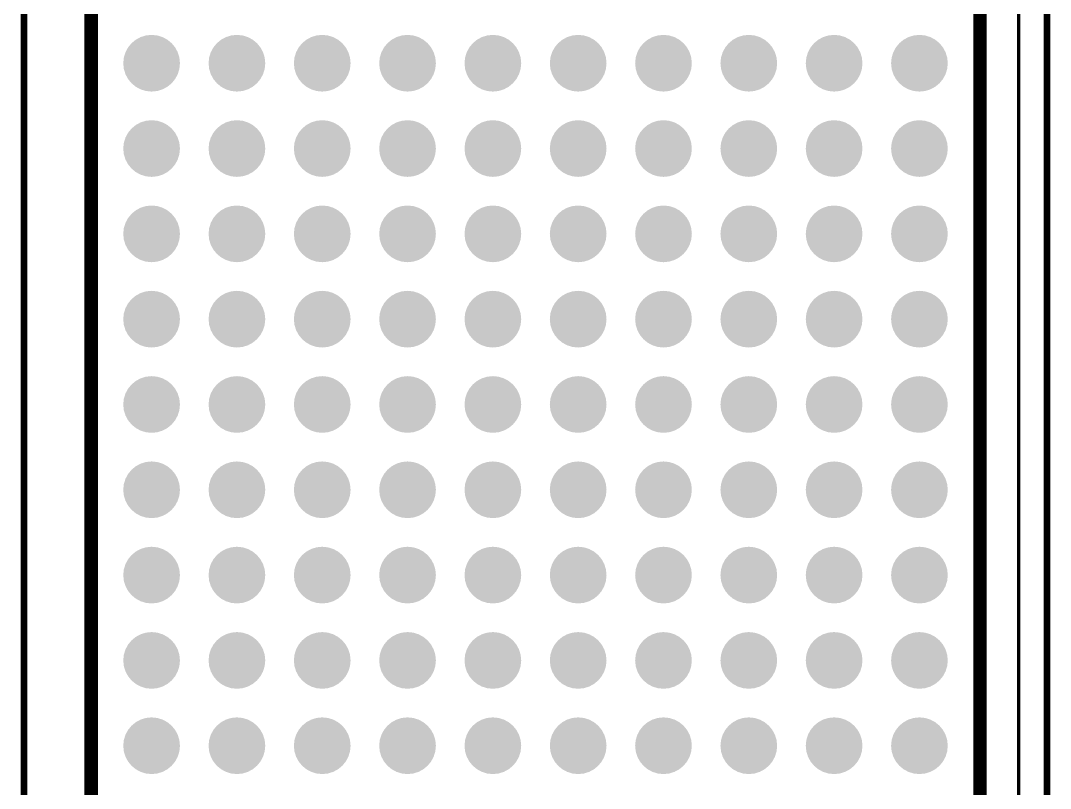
# Model space of a CAD drawing. Header units: inches. Extents: x -7 to 179, y 0 to 152.
# Drawn here: x 163.7 to 179.03, y 29.32 to 40.75 of the extents above; entities that cross this region are included whole.
import ezdxf

# ---------------------------------------------------------------- set-up
doc = ezdxf.new("R2010")
doc.units = ezdxf.units.IN
for name, color, linetype in [('Keep-Out Layer', 6, 'Continuous'), ('Mechanical 13', 56, 'Continuous'), ('Mechanical 15', 56, 'Continuous'), ('TOP', 1, 'Continuous'), ('Top Overlay', 2, 'Continuous'), ('Top Paste', 8, 'Continuous'), ('Top Solder', 216, 'Continuous')]:
    doc.layers.add(name, color=color, linetype=linetype)

msp = doc.modelspace()

# ---------------------------------------------------------------- hatches: boundary and pattern name
at = {"layer": 'TOP'}
h = msp.add_hatch(color=1, dxfattribs=at)
edge = h.paths.add_edge_path()
edge.add_arc((165.654, 40.112), 0.32, 0, 360)
h = msp.add_hatch(color=1, dxfattribs=at)
edge = h.paths.add_edge_path()
edge.add_arc((166.924, 40.112), 0.32, 0, 360)
h = msp.add_hatch(color=1, dxfattribs=at)
edge = h.paths.add_edge_path()
edge.add_arc((168.194, 40.112), 0.32, 0, 360)
h = msp.add_hatch(color=1, dxfattribs=at)
edge = h.paths.add_edge_path()
edge.add_arc((169.464, 40.112), 0.32, 0, 360)
h = msp.add_hatch(color=1, dxfattribs=at)
edge = h.paths.add_edge_path()
edge.add_arc((170.734, 40.112), 0.32, 0, 360)
h = msp.add_hatch(color=1, dxfattribs=at)
edge = h.paths.add_edge_path()
edge.add_arc((172.004, 40.112), 0.32, 0, 360)
h = msp.add_hatch(color=1, dxfattribs=at)
edge = h.paths.add_edge_path()
edge.add_arc((173.274, 40.112), 0.32, 0, 360)
h = msp.add_hatch(color=1, dxfattribs=at)
edge = h.paths.add_edge_path()
edge.add_arc((174.544, 40.112), 0.32, 0, 360)
h = msp.add_hatch(color=1, dxfattribs=at)
edge = h.paths.add_edge_path()
edge.add_arc((175.814, 40.112), 0.32, 0, 360)
h = msp.add_hatch(color=1, dxfattribs=at)
edge = h.paths.add_edge_path()
edge.add_arc((177.084, 40.112), 0.32, 0, 360)
h = msp.add_hatch(color=1, dxfattribs=at)
edge = h.paths.add_edge_path()
edge.add_arc((165.654, 38.842), 0.32, 0, 360)
h = msp.add_hatch(color=1, dxfattribs=at)
edge = h.paths.add_edge_path()
edge.add_arc((166.924, 38.842), 0.32, 0, 360)
h = msp.add_hatch(color=1, dxfattribs=at)
edge = h.paths.add_edge_path()
edge.add_arc((168.194, 38.842), 0.32, 0, 360)
h = msp.add_hatch(color=1, dxfattribs=at)
edge = h.paths.add_edge_path()
edge.add_arc((169.464, 38.842), 0.32, 0, 360)
h = msp.add_hatch(color=1, dxfattribs=at)
edge = h.paths.add_edge_path()
edge.add_arc((170.734, 38.842), 0.32, 0, 360)
h = msp.add_hatch(color=1, dxfattribs=at)
edge = h.paths.add_edge_path()
edge.add_arc((172.004, 38.842), 0.32, 0, 360)
h = msp.add_hatch(color=1, dxfattribs=at)
edge = h.paths.add_edge_path()
edge.add_arc((173.274, 38.842), 0.32, 0, 360)
h = msp.add_hatch(color=1, dxfattribs=at)
edge = h.paths.add_edge_path()
edge.add_arc((174.544, 38.842), 0.32, 0, 360)
h = msp.add_hatch(color=1, dxfattribs=at)
edge = h.paths.add_edge_path()
edge.add_arc((175.814, 38.842), 0.32, 0, 360)
h = msp.add_hatch(color=1, dxfattribs=at)
edge = h.paths.add_edge_path()
edge.add_arc((177.084, 38.842), 0.32, 0, 360)
h = msp.add_hatch(color=1, dxfattribs=at)
edge = h.paths.add_edge_path()
edge.add_arc((165.654, 37.572), 0.32, 0, 360)
h = msp.add_hatch(color=1, dxfattribs=at)
edge = h.paths.add_edge_path()
edge.add_arc((166.924, 37.572), 0.32, 0, 360)
h = msp.add_hatch(color=1, dxfattribs=at)
edge = h.paths.add_edge_path()
edge.add_arc((168.194, 37.572), 0.32, 0, 360)
h = msp.add_hatch(color=1, dxfattribs=at)
edge = h.paths.add_edge_path()
edge.add_arc((169.464, 37.572), 0.32, 0, 360)
h = msp.add_hatch(color=1, dxfattribs=at)
edge = h.paths.add_edge_path()
edge.add_arc((170.734, 37.572), 0.32, 0, 360)
h = msp.add_hatch(color=1, dxfattribs=at)
edge = h.paths.add_edge_path()
edge.add_arc((172.004, 37.572), 0.32, 0, 360)
h = msp.add_hatch(color=1, dxfattribs=at)
edge = h.paths.add_edge_path()
edge.add_arc((173.274, 37.572), 0.32, 0, 360)
h = msp.add_hatch(color=1, dxfattribs=at)
edge = h.paths.add_edge_path()
edge.add_arc((174.544, 37.572), 0.32, 0, 360)
h = msp.add_hatch(color=1, dxfattribs=at)
edge = h.paths.add_edge_path()
edge.add_arc((175.814, 37.572), 0.32, 0, 360)
h = msp.add_hatch(color=1, dxfattribs=at)
edge = h.paths.add_edge_path()
edge.add_arc((177.084, 37.572), 0.32, 0, 360)
h = msp.add_hatch(color=1, dxfattribs=at)
edge = h.paths.add_edge_path()
edge.add_arc((165.654, 36.302), 0.32, 0, 360)
h = msp.add_hatch(color=1, dxfattribs=at)
edge = h.paths.add_edge_path()
edge.add_arc((166.924, 36.302), 0.32, 0, 360)
h = msp.add_hatch(color=1, dxfattribs=at)
edge = h.paths.add_edge_path()
edge.add_arc((168.194, 36.302), 0.32, 0, 360)
h = msp.add_hatch(color=1, dxfattribs=at)
edge = h.paths.add_edge_path()
edge.add_arc((169.464, 36.302), 0.32, 0, 360)
h = msp.add_hatch(color=1, dxfattribs=at)
edge = h.paths.add_edge_path()
edge.add_arc((170.734, 36.302), 0.32, 0, 360)
h = msp.add_hatch(color=1, dxfattribs=at)
edge = h.paths.add_edge_path()
edge.add_arc((172.004, 36.302), 0.32, 0, 360)
h = msp.add_hatch(color=1, dxfattribs=at)
edge = h.paths.add_edge_path()
edge.add_arc((173.274, 36.302), 0.32, 0, 360)
h = msp.add_hatch(color=1, dxfattribs=at)
edge = h.paths.add_edge_path()
edge.add_arc((174.544, 36.302), 0.32, 0, 360)
h = msp.add_hatch(color=1, dxfattribs=at)
edge = h.paths.add_edge_path()
edge.add_arc((175.814, 36.302), 0.32, 0, 360)
h = msp.add_hatch(color=1, dxfattribs=at)
edge = h.paths.add_edge_path()
edge.add_arc((177.084, 36.302), 0.32, 0, 360)
h = msp.add_hatch(color=1, dxfattribs=at)
edge = h.paths.add_edge_path()
edge.add_arc((165.654, 35.032), 0.32, 0, 360)
h = msp.add_hatch(color=1, dxfattribs=at)
edge = h.paths.add_edge_path()
edge.add_arc((166.924, 35.032), 0.32, 0, 360)
h = msp.add_hatch(color=1, dxfattribs=at)
edge = h.paths.add_edge_path()
edge.add_arc((168.194, 35.032), 0.32, 0, 360)
h = msp.add_hatch(color=1, dxfattribs=at)
edge = h.paths.add_edge_path()
edge.add_arc((169.464, 35.032), 0.32, 0, 360)
h = msp.add_hatch(color=1, dxfattribs=at)
edge = h.paths.add_edge_path()
edge.add_arc((170.734, 35.032), 0.32, 0, 360)
h = msp.add_hatch(color=1, dxfattribs=at)
edge = h.paths.add_edge_path()
edge.add_arc((172.004, 35.032), 0.32, 0, 360)
h = msp.add_hatch(color=1, dxfattribs=at)
edge = h.paths.add_edge_path()
edge.add_arc((173.274, 35.032), 0.32, 0, 360)
h = msp.add_hatch(color=1, dxfattribs=at)
edge = h.paths.add_edge_path()
edge.add_arc((174.544, 35.032), 0.32, 0, 360)
h = msp.add_hatch(color=1, dxfattribs=at)
edge = h.paths.add_edge_path()
edge.add_arc((175.814, 35.032), 0.32, 0, 360)
h = msp.add_hatch(color=1, dxfattribs=at)
edge = h.paths.add_edge_path()
edge.add_arc((177.084, 35.032), 0.32, 0, 360)
h = msp.add_hatch(color=1, dxfattribs=at)
edge = h.paths.add_edge_path()
edge.add_arc((165.654, 33.762), 0.32, 0, 360)
h = msp.add_hatch(color=1, dxfattribs=at)
edge = h.paths.add_edge_path()
edge.add_arc((166.924, 33.762), 0.32, 0, 360)
h = msp.add_hatch(color=1, dxfattribs=at)
edge = h.paths.add_edge_path()
edge.add_arc((168.194, 33.762), 0.32, 0, 360)
h = msp.add_hatch(color=1, dxfattribs=at)
edge = h.paths.add_edge_path()
edge.add_arc((169.464, 33.762), 0.32, 0, 360)
h = msp.add_hatch(color=1, dxfattribs=at)
edge = h.paths.add_edge_path()
edge.add_arc((170.734, 33.762), 0.32, 0, 360)
h = msp.add_hatch(color=1, dxfattribs=at)
edge = h.paths.add_edge_path()
edge.add_arc((172.004, 33.762), 0.32, 0, 360)
h = msp.add_hatch(color=1, dxfattribs=at)
edge = h.paths.add_edge_path()
edge.add_arc((173.274, 33.762), 0.32, 0, 360)
h = msp.add_hatch(color=1, dxfattribs=at)
edge = h.paths.add_edge_path()
edge.add_arc((174.544, 33.762), 0.32, 0, 360)
h = msp.add_hatch(color=1, dxfattribs=at)
edge = h.paths.add_edge_path()
edge.add_arc((175.814, 33.762), 0.32, 0, 360)
h = msp.add_hatch(color=1, dxfattribs=at)
edge = h.paths.add_edge_path()
edge.add_arc((177.084, 33.762), 0.32, 0, 360)
h = msp.add_hatch(color=1, dxfattribs=at)
edge = h.paths.add_edge_path()
edge.add_arc((165.654, 32.492), 0.32, 0, 360)
h = msp.add_hatch(color=1, dxfattribs=at)
edge = h.paths.add_edge_path()
edge.add_arc((166.924, 32.492), 0.32, 0, 360)
h = msp.add_hatch(color=1, dxfattribs=at)
edge = h.paths.add_edge_path()
edge.add_arc((168.194, 32.492), 0.32, 0, 360)
h = msp.add_hatch(color=1, dxfattribs=at)
edge = h.paths.add_edge_path()
edge.add_arc((169.464, 32.492), 0.32, 0, 360)
h = msp.add_hatch(color=1, dxfattribs=at)
edge = h.paths.add_edge_path()
edge.add_arc((170.734, 32.492), 0.32, 0, 360)
h = msp.add_hatch(color=1, dxfattribs=at)
edge = h.paths.add_edge_path()
edge.add_arc((172.004, 32.492), 0.32, 0, 360)
h = msp.add_hatch(color=1, dxfattribs=at)
edge = h.paths.add_edge_path()
edge.add_arc((173.274, 32.492), 0.32, 0, 360)
h = msp.add_hatch(color=1, dxfattribs=at)
edge = h.paths.add_edge_path()
edge.add_arc((174.544, 32.492), 0.32, 0, 360)
h = msp.add_hatch(color=1, dxfattribs=at)
edge = h.paths.add_edge_path()
edge.add_arc((175.814, 32.492), 0.32, 0, 360)
h = msp.add_hatch(color=1, dxfattribs=at)
edge = h.paths.add_edge_path()
edge.add_arc((177.084, 32.492), 0.32, 0, 360)
h = msp.add_hatch(color=1, dxfattribs=at)
edge = h.paths.add_edge_path()
edge.add_arc((165.654, 31.222), 0.32, 0, 360)
h = msp.add_hatch(color=1, dxfattribs=at)
edge = h.paths.add_edge_path()
edge.add_arc((166.924, 31.222), 0.32, 0, 360)
h = msp.add_hatch(color=1, dxfattribs=at)
edge = h.paths.add_edge_path()
edge.add_arc((168.194, 31.222), 0.32, 0, 360)
h = msp.add_hatch(color=1, dxfattribs=at)
edge = h.paths.add_edge_path()
edge.add_arc((169.464, 31.222), 0.32, 0, 360)
h = msp.add_hatch(color=1, dxfattribs=at)
edge = h.paths.add_edge_path()
edge.add_arc((170.734, 31.222), 0.32, 0, 360)
h = msp.add_hatch(color=1, dxfattribs=at)
edge = h.paths.add_edge_path()
edge.add_arc((172.004, 31.222), 0.32, 0, 360)
h = msp.add_hatch(color=1, dxfattribs=at)
edge = h.paths.add_edge_path()
edge.add_arc((173.274, 31.222), 0.32, 0, 360)
h = msp.add_hatch(color=1, dxfattribs=at)
edge = h.paths.add_edge_path()
edge.add_arc((174.544, 31.222), 0.32, 0, 360)
h = msp.add_hatch(color=1, dxfattribs=at)
edge = h.paths.add_edge_path()
edge.add_arc((175.814, 31.222), 0.32, 0, 360)
h = msp.add_hatch(color=1, dxfattribs=at)
edge = h.paths.add_edge_path()
edge.add_arc((177.084, 31.222), 0.32, 0, 360)
h = msp.add_hatch(color=1, dxfattribs=at)
edge = h.paths.add_edge_path()
edge.add_arc((165.654, 29.952), 0.32, 0, 360)
h = msp.add_hatch(color=1, dxfattribs=at)
edge = h.paths.add_edge_path()
edge.add_arc((166.924, 29.952), 0.32, 0, 360)
h = msp.add_hatch(color=1, dxfattribs=at)
edge = h.paths.add_edge_path()
edge.add_arc((168.194, 29.952), 0.32, 0, 360)
h = msp.add_hatch(color=1, dxfattribs=at)
edge = h.paths.add_edge_path()
edge.add_arc((169.464, 29.952), 0.32, 0, 360)
h = msp.add_hatch(color=1, dxfattribs=at)
edge = h.paths.add_edge_path()
edge.add_arc((170.734, 29.952), 0.32, 0, 360)
h = msp.add_hatch(color=1, dxfattribs=at)
edge = h.paths.add_edge_path()
edge.add_arc((172.004, 29.952), 0.32, 0, 360)
h = msp.add_hatch(color=1, dxfattribs=at)
edge = h.paths.add_edge_path()
edge.add_arc((173.274, 29.952), 0.32, 0, 360)
h = msp.add_hatch(color=1, dxfattribs=at)
edge = h.paths.add_edge_path()
edge.add_arc((174.544, 29.952), 0.32, 0, 360)
h = msp.add_hatch(color=1, dxfattribs=at)
edge = h.paths.add_edge_path()
edge.add_arc((175.814, 29.952), 0.32, 0, 360)
h = msp.add_hatch(color=1, dxfattribs=at)
edge = h.paths.add_edge_path()
edge.add_arc((177.084, 29.952), 0.32, 0, 360)
at = {"layer": 'Top Paste'}
h = msp.add_hatch(color=8, dxfattribs=at)
edge = h.paths.add_edge_path()
edge.add_arc((165.654, 40.112), 0.32, 0, 360)
h = msp.add_hatch(color=8, dxfattribs=at)
edge = h.paths.add_edge_path()
edge.add_arc((166.924, 40.112), 0.32, 0, 360)
h = msp.add_hatch(color=8, dxfattribs=at)
edge = h.paths.add_edge_path()
edge.add_arc((168.194, 40.112), 0.32, 0, 360)
h = msp.add_hatch(color=8, dxfattribs=at)
edge = h.paths.add_edge_path()
edge.add_arc((169.464, 40.112), 0.32, 0, 360)
h = msp.add_hatch(color=8, dxfattribs=at)
edge = h.paths.add_edge_path()
edge.add_arc((170.734, 40.112), 0.32, 0, 360)
h = msp.add_hatch(color=8, dxfattribs=at)
edge = h.paths.add_edge_path()
edge.add_arc((172.004, 40.112), 0.32, 0, 360)
h = msp.add_hatch(color=8, dxfattribs=at)
edge = h.paths.add_edge_path()
edge.add_arc((173.274, 40.112), 0.32, 0, 360)
h = msp.add_hatch(color=8, dxfattribs=at)
edge = h.paths.add_edge_path()
edge.add_arc((174.544, 40.112), 0.32, 0, 360)
h = msp.add_hatch(color=8, dxfattribs=at)
edge = h.paths.add_edge_path()
edge.add_arc((175.814, 40.112), 0.32, 0, 360)
h = msp.add_hatch(color=8, dxfattribs=at)
edge = h.paths.add_edge_path()
edge.add_arc((177.084, 40.112), 0.32, 0, 360)
h = msp.add_hatch(color=8, dxfattribs=at)
edge = h.paths.add_edge_path()
edge.add_arc((165.654, 38.842), 0.32, 0, 360)
h = msp.add_hatch(color=8, dxfattribs=at)
edge = h.paths.add_edge_path()
edge.add_arc((166.924, 38.842), 0.32, 0, 360)
h = msp.add_hatch(color=8, dxfattribs=at)
edge = h.paths.add_edge_path()
edge.add_arc((168.194, 38.842), 0.32, 0, 360)
h = msp.add_hatch(color=8, dxfattribs=at)
edge = h.paths.add_edge_path()
edge.add_arc((169.464, 38.842), 0.32, 0, 360)
h = msp.add_hatch(color=8, dxfattribs=at)
edge = h.paths.add_edge_path()
edge.add_arc((170.734, 38.842), 0.32, 0, 360)
h = msp.add_hatch(color=8, dxfattribs=at)
edge = h.paths.add_edge_path()
edge.add_arc((172.004, 38.842), 0.32, 0, 360)
h = msp.add_hatch(color=8, dxfattribs=at)
edge = h.paths.add_edge_path()
edge.add_arc((173.274, 38.842), 0.32, 0, 360)
h = msp.add_hatch(color=8, dxfattribs=at)
edge = h.paths.add_edge_path()
edge.add_arc((174.544, 38.842), 0.32, 0, 360)
h = msp.add_hatch(color=8, dxfattribs=at)
edge = h.paths.add_edge_path()
edge.add_arc((175.814, 38.842), 0.32, 0, 360)
h = msp.add_hatch(color=8, dxfattribs=at)
edge = h.paths.add_edge_path()
edge.add_arc((177.084, 38.842), 0.32, 0, 360)
h = msp.add_hatch(color=8, dxfattribs=at)
edge = h.paths.add_edge_path()
edge.add_arc((165.654, 37.572), 0.32, 0, 360)
h = msp.add_hatch(color=8, dxfattribs=at)
edge = h.paths.add_edge_path()
edge.add_arc((166.924, 37.572), 0.32, 0, 360)
h = msp.add_hatch(color=8, dxfattribs=at)
edge = h.paths.add_edge_path()
edge.add_arc((168.194, 37.572), 0.32, 0, 360)
h = msp.add_hatch(color=8, dxfattribs=at)
edge = h.paths.add_edge_path()
edge.add_arc((169.464, 37.572), 0.32, 0, 360)
h = msp.add_hatch(color=8, dxfattribs=at)
edge = h.paths.add_edge_path()
edge.add_arc((170.734, 37.572), 0.32, 0, 360)
h = msp.add_hatch(color=8, dxfattribs=at)
edge = h.paths.add_edge_path()
edge.add_arc((172.004, 37.572), 0.32, 0, 360)
h = msp.add_hatch(color=8, dxfattribs=at)
edge = h.paths.add_edge_path()
edge.add_arc((173.274, 37.572), 0.32, 0, 360)
h = msp.add_hatch(color=8, dxfattribs=at)
edge = h.paths.add_edge_path()
edge.add_arc((174.544, 37.572), 0.32, 0, 360)
h = msp.add_hatch(color=8, dxfattribs=at)
edge = h.paths.add_edge_path()
edge.add_arc((175.814, 37.572), 0.32, 0, 360)
h = msp.add_hatch(color=8, dxfattribs=at)
edge = h.paths.add_edge_path()
edge.add_arc((177.084, 37.572), 0.32, 0, 360)
h = msp.add_hatch(color=8, dxfattribs=at)
edge = h.paths.add_edge_path()
edge.add_arc((165.654, 36.302), 0.32, 0, 360)
h = msp.add_hatch(color=8, dxfattribs=at)
edge = h.paths.add_edge_path()
edge.add_arc((166.924, 36.302), 0.32, 0, 360)
h = msp.add_hatch(color=8, dxfattribs=at)
edge = h.paths.add_edge_path()
edge.add_arc((168.194, 36.302), 0.32, 0, 360)
h = msp.add_hatch(color=8, dxfattribs=at)
edge = h.paths.add_edge_path()
edge.add_arc((169.464, 36.302), 0.32, 0, 360)
h = msp.add_hatch(color=8, dxfattribs=at)
edge = h.paths.add_edge_path()
edge.add_arc((170.734, 36.302), 0.32, 0, 360)
h = msp.add_hatch(color=8, dxfattribs=at)
edge = h.paths.add_edge_path()
edge.add_arc((172.004, 36.302), 0.32, 0, 360)
h = msp.add_hatch(color=8, dxfattribs=at)
edge = h.paths.add_edge_path()
edge.add_arc((173.274, 36.302), 0.32, 0, 360)
h = msp.add_hatch(color=8, dxfattribs=at)
edge = h.paths.add_edge_path()
edge.add_arc((174.544, 36.302), 0.32, 0, 360)
h = msp.add_hatch(color=8, dxfattribs=at)
edge = h.paths.add_edge_path()
edge.add_arc((175.814, 36.302), 0.32, 0, 360)
h = msp.add_hatch(color=8, dxfattribs=at)
edge = h.paths.add_edge_path()
edge.add_arc((177.084, 36.302), 0.32, 0, 360)
h = msp.add_hatch(color=8, dxfattribs=at)
edge = h.paths.add_edge_path()
edge.add_arc((165.654, 35.032), 0.32, 0, 360)
h = msp.add_hatch(color=8, dxfattribs=at)
edge = h.paths.add_edge_path()
edge.add_arc((166.924, 35.032), 0.32, 0, 360)
h = msp.add_hatch(color=8, dxfattribs=at)
edge = h.paths.add_edge_path()
edge.add_arc((168.194, 35.032), 0.32, 0, 360)
h = msp.add_hatch(color=8, dxfattribs=at)
edge = h.paths.add_edge_path()
edge.add_arc((169.464, 35.032), 0.32, 0, 360)
h = msp.add_hatch(color=8, dxfattribs=at)
edge = h.paths.add_edge_path()
edge.add_arc((170.734, 35.032), 0.32, 0, 360)
h = msp.add_hatch(color=8, dxfattribs=at)
edge = h.paths.add_edge_path()
edge.add_arc((172.004, 35.032), 0.32, 0, 360)
h = msp.add_hatch(color=8, dxfattribs=at)
edge = h.paths.add_edge_path()
edge.add_arc((173.274, 35.032), 0.32, 0, 360)
h = msp.add_hatch(color=8, dxfattribs=at)
edge = h.paths.add_edge_path()
edge.add_arc((174.544, 35.032), 0.32, 0, 360)
h = msp.add_hatch(color=8, dxfattribs=at)
edge = h.paths.add_edge_path()
edge.add_arc((175.814, 35.032), 0.32, 0, 360)
h = msp.add_hatch(color=8, dxfattribs=at)
edge = h.paths.add_edge_path()
edge.add_arc((177.084, 35.032), 0.32, 0, 360)
h = msp.add_hatch(color=8, dxfattribs=at)
edge = h.paths.add_edge_path()
edge.add_arc((165.654, 33.762), 0.32, 0, 360)
h = msp.add_hatch(color=8, dxfattribs=at)
edge = h.paths.add_edge_path()
edge.add_arc((166.924, 33.762), 0.32, 0, 360)
h = msp.add_hatch(color=8, dxfattribs=at)
edge = h.paths.add_edge_path()
edge.add_arc((168.194, 33.762), 0.32, 0, 360)
h = msp.add_hatch(color=8, dxfattribs=at)
edge = h.paths.add_edge_path()
edge.add_arc((169.464, 33.762), 0.32, 0, 360)
h = msp.add_hatch(color=8, dxfattribs=at)
edge = h.paths.add_edge_path()
edge.add_arc((170.734, 33.762), 0.32, 0, 360)
h = msp.add_hatch(color=8, dxfattribs=at)
edge = h.paths.add_edge_path()
edge.add_arc((172.004, 33.762), 0.32, 0, 360)
h = msp.add_hatch(color=8, dxfattribs=at)
edge = h.paths.add_edge_path()
edge.add_arc((173.274, 33.762), 0.32, 0, 360)
h = msp.add_hatch(color=8, dxfattribs=at)
edge = h.paths.add_edge_path()
edge.add_arc((174.544, 33.762), 0.32, 0, 360)
h = msp.add_hatch(color=8, dxfattribs=at)
edge = h.paths.add_edge_path()
edge.add_arc((175.814, 33.762), 0.32, 0, 360)
h = msp.add_hatch(color=8, dxfattribs=at)
edge = h.paths.add_edge_path()
edge.add_arc((177.084, 33.762), 0.32, 0, 360)
h = msp.add_hatch(color=8, dxfattribs=at)
edge = h.paths.add_edge_path()
edge.add_arc((165.654, 32.492), 0.32, 0, 360)
h = msp.add_hatch(color=8, dxfattribs=at)
edge = h.paths.add_edge_path()
edge.add_arc((166.924, 32.492), 0.32, 0, 360)
h = msp.add_hatch(color=8, dxfattribs=at)
edge = h.paths.add_edge_path()
edge.add_arc((168.194, 32.492), 0.32, 0, 360)
h = msp.add_hatch(color=8, dxfattribs=at)
edge = h.paths.add_edge_path()
edge.add_arc((169.464, 32.492), 0.32, 0, 360)
h = msp.add_hatch(color=8, dxfattribs=at)
edge = h.paths.add_edge_path()
edge.add_arc((170.734, 32.492), 0.32, 0, 360)
h = msp.add_hatch(color=8, dxfattribs=at)
edge = h.paths.add_edge_path()
edge.add_arc((172.004, 32.492), 0.32, 0, 360)
h = msp.add_hatch(color=8, dxfattribs=at)
edge = h.paths.add_edge_path()
edge.add_arc((173.274, 32.492), 0.32, 0, 360)
h = msp.add_hatch(color=8, dxfattribs=at)
edge = h.paths.add_edge_path()
edge.add_arc((174.544, 32.492), 0.32, 0, 360)
h = msp.add_hatch(color=8, dxfattribs=at)
edge = h.paths.add_edge_path()
edge.add_arc((175.814, 32.492), 0.32, 0, 360)
h = msp.add_hatch(color=8, dxfattribs=at)
edge = h.paths.add_edge_path()
edge.add_arc((177.084, 32.492), 0.32, 0, 360)
h = msp.add_hatch(color=8, dxfattribs=at)
edge = h.paths.add_edge_path()
edge.add_arc((165.654, 31.222), 0.32, 0, 360)
h = msp.add_hatch(color=8, dxfattribs=at)
edge = h.paths.add_edge_path()
edge.add_arc((166.924, 31.222), 0.32, 0, 360)
h = msp.add_hatch(color=8, dxfattribs=at)
edge = h.paths.add_edge_path()
edge.add_arc((168.194, 31.222), 0.32, 0, 360)
h = msp.add_hatch(color=8, dxfattribs=at)
edge = h.paths.add_edge_path()
edge.add_arc((169.464, 31.222), 0.32, 0, 360)
h = msp.add_hatch(color=8, dxfattribs=at)
edge = h.paths.add_edge_path()
edge.add_arc((170.734, 31.222), 0.32, 0, 360)
h = msp.add_hatch(color=8, dxfattribs=at)
edge = h.paths.add_edge_path()
edge.add_arc((172.004, 31.222), 0.32, 0, 360)
h = msp.add_hatch(color=8, dxfattribs=at)
edge = h.paths.add_edge_path()
edge.add_arc((173.274, 31.222), 0.32, 0, 360)
h = msp.add_hatch(color=8, dxfattribs=at)
edge = h.paths.add_edge_path()
edge.add_arc((174.544, 31.222), 0.32, 0, 360)
h = msp.add_hatch(color=8, dxfattribs=at)
edge = h.paths.add_edge_path()
edge.add_arc((175.814, 31.222), 0.32, 0, 360)
h = msp.add_hatch(color=8, dxfattribs=at)
edge = h.paths.add_edge_path()
edge.add_arc((177.084, 31.222), 0.32, 0, 360)
h = msp.add_hatch(color=8, dxfattribs=at)
edge = h.paths.add_edge_path()
edge.add_arc((165.654, 29.952), 0.32, 0, 360)
h = msp.add_hatch(color=8, dxfattribs=at)
edge = h.paths.add_edge_path()
edge.add_arc((166.924, 29.952), 0.32, 0, 360)
h = msp.add_hatch(color=8, dxfattribs=at)
edge = h.paths.add_edge_path()
edge.add_arc((168.194, 29.952), 0.32, 0, 360)
h = msp.add_hatch(color=8, dxfattribs=at)
edge = h.paths.add_edge_path()
edge.add_arc((169.464, 29.952), 0.32, 0, 360)
h = msp.add_hatch(color=8, dxfattribs=at)
edge = h.paths.add_edge_path()
edge.add_arc((170.734, 29.952), 0.32, 0, 360)
h = msp.add_hatch(color=8, dxfattribs=at)
edge = h.paths.add_edge_path()
edge.add_arc((172.004, 29.952), 0.32, 0, 360)
h = msp.add_hatch(color=8, dxfattribs=at)
edge = h.paths.add_edge_path()
edge.add_arc((173.274, 29.952), 0.32, 0, 360)
h = msp.add_hatch(color=8, dxfattribs=at)
edge = h.paths.add_edge_path()
edge.add_arc((174.544, 29.952), 0.32, 0, 360)
h = msp.add_hatch(color=8, dxfattribs=at)
edge = h.paths.add_edge_path()
edge.add_arc((175.814, 29.952), 0.32, 0, 360)
h = msp.add_hatch(color=8, dxfattribs=at)
edge = h.paths.add_edge_path()
edge.add_arc((177.084, 29.952), 0.32, 0, 360)
at = {"layer": 'Top Solder'}
h = msp.add_hatch(color=216, dxfattribs=at)
edge = h.paths.add_edge_path()
edge.add_arc((165.654, 40.112), 0.422, 0, 360)
h = msp.add_hatch(color=216, dxfattribs=at)
edge = h.paths.add_edge_path()
edge.add_arc((166.924, 40.112), 0.422, 0, 360)
h = msp.add_hatch(color=216, dxfattribs=at)
edge = h.paths.add_edge_path()
edge.add_arc((168.194, 40.112), 0.422, 0, 360)
h = msp.add_hatch(color=216, dxfattribs=at)
edge = h.paths.add_edge_path()
edge.add_arc((169.464, 40.112), 0.422, 0, 360)
h = msp.add_hatch(color=216, dxfattribs=at)
edge = h.paths.add_edge_path()
edge.add_arc((170.734, 40.112), 0.422, 0, 360)
h = msp.add_hatch(color=216, dxfattribs=at)
edge = h.paths.add_edge_path()
edge.add_arc((172.004, 40.112), 0.422, 0, 360)
h = msp.add_hatch(color=216, dxfattribs=at)
edge = h.paths.add_edge_path()
edge.add_arc((173.274, 40.112), 0.422, 0, 360)
h = msp.add_hatch(color=216, dxfattribs=at)
edge = h.paths.add_edge_path()
edge.add_arc((174.544, 40.112), 0.422, 0, 360)
h = msp.add_hatch(color=216, dxfattribs=at)
edge = h.paths.add_edge_path()
edge.add_arc((175.814, 40.112), 0.422, 0, 360)
h = msp.add_hatch(color=216, dxfattribs=at)
edge = h.paths.add_edge_path()
edge.add_arc((177.084, 40.112), 0.422, 0, 360)
h = msp.add_hatch(color=216, dxfattribs=at)
edge = h.paths.add_edge_path()
edge.add_arc((165.654, 38.842), 0.422, 0, 360)
h = msp.add_hatch(color=216, dxfattribs=at)
edge = h.paths.add_edge_path()
edge.add_arc((166.924, 38.842), 0.422, 0, 360)
h = msp.add_hatch(color=216, dxfattribs=at)
edge = h.paths.add_edge_path()
edge.add_arc((168.194, 38.842), 0.422, 0, 360)
h = msp.add_hatch(color=216, dxfattribs=at)
edge = h.paths.add_edge_path()
edge.add_arc((169.464, 38.842), 0.422, 0, 360)
h = msp.add_hatch(color=216, dxfattribs=at)
edge = h.paths.add_edge_path()
edge.add_arc((170.734, 38.842), 0.422, 0, 360)
h = msp.add_hatch(color=216, dxfattribs=at)
edge = h.paths.add_edge_path()
edge.add_arc((172.004, 38.842), 0.422, 0, 360)
h = msp.add_hatch(color=216, dxfattribs=at)
edge = h.paths.add_edge_path()
edge.add_arc((173.274, 38.842), 0.422, 0, 360)
h = msp.add_hatch(color=216, dxfattribs=at)
edge = h.paths.add_edge_path()
edge.add_arc((174.544, 38.842), 0.422, 0, 360)
h = msp.add_hatch(color=216, dxfattribs=at)
edge = h.paths.add_edge_path()
edge.add_arc((175.814, 38.842), 0.422, 0, 360)
h = msp.add_hatch(color=216, dxfattribs=at)
edge = h.paths.add_edge_path()
edge.add_arc((177.084, 38.842), 0.422, 0, 360)
h = msp.add_hatch(color=216, dxfattribs=at)
edge = h.paths.add_edge_path()
edge.add_arc((165.654, 37.572), 0.422, 0, 360)
h = msp.add_hatch(color=216, dxfattribs=at)
edge = h.paths.add_edge_path()
edge.add_arc((166.924, 37.572), 0.422, 0, 360)
h = msp.add_hatch(color=216, dxfattribs=at)
edge = h.paths.add_edge_path()
edge.add_arc((168.194, 37.572), 0.422, 0, 360)
h = msp.add_hatch(color=216, dxfattribs=at)
edge = h.paths.add_edge_path()
edge.add_arc((169.464, 37.572), 0.422, 0, 360)
h = msp.add_hatch(color=216, dxfattribs=at)
edge = h.paths.add_edge_path()
edge.add_arc((170.734, 37.572), 0.422, 0, 360)
h = msp.add_hatch(color=216, dxfattribs=at)
edge = h.paths.add_edge_path()
edge.add_arc((172.004, 37.572), 0.422, 0, 360)
h = msp.add_hatch(color=216, dxfattribs=at)
edge = h.paths.add_edge_path()
edge.add_arc((173.274, 37.572), 0.422, 0, 360)
h = msp.add_hatch(color=216, dxfattribs=at)
edge = h.paths.add_edge_path()
edge.add_arc((174.544, 37.572), 0.422, 0, 360)
h = msp.add_hatch(color=216, dxfattribs=at)
edge = h.paths.add_edge_path()
edge.add_arc((175.814, 37.572), 0.422, 0, 360)
h = msp.add_hatch(color=216, dxfattribs=at)
edge = h.paths.add_edge_path()
edge.add_arc((177.084, 37.572), 0.422, 0, 360)
h = msp.add_hatch(color=216, dxfattribs=at)
edge = h.paths.add_edge_path()
edge.add_arc((165.654, 36.302), 0.422, 0, 360)
h = msp.add_hatch(color=216, dxfattribs=at)
edge = h.paths.add_edge_path()
edge.add_arc((166.924, 36.302), 0.422, 0, 360)
h = msp.add_hatch(color=216, dxfattribs=at)
edge = h.paths.add_edge_path()
edge.add_arc((168.194, 36.302), 0.422, 0, 360)
h = msp.add_hatch(color=216, dxfattribs=at)
edge = h.paths.add_edge_path()
edge.add_arc((169.464, 36.302), 0.422, 0, 360)
h = msp.add_hatch(color=216, dxfattribs=at)
edge = h.paths.add_edge_path()
edge.add_arc((170.734, 36.302), 0.422, 0, 360)
h = msp.add_hatch(color=216, dxfattribs=at)
edge = h.paths.add_edge_path()
edge.add_arc((172.004, 36.302), 0.422, 0, 360)
h = msp.add_hatch(color=216, dxfattribs=at)
edge = h.paths.add_edge_path()
edge.add_arc((173.274, 36.302), 0.422, 0, 360)
h = msp.add_hatch(color=216, dxfattribs=at)
edge = h.paths.add_edge_path()
edge.add_arc((174.544, 36.302), 0.422, 0, 360)
h = msp.add_hatch(color=216, dxfattribs=at)
edge = h.paths.add_edge_path()
edge.add_arc((175.814, 36.302), 0.422, 0, 360)
h = msp.add_hatch(color=216, dxfattribs=at)
edge = h.paths.add_edge_path()
edge.add_arc((177.084, 36.302), 0.422, 0, 360)
h = msp.add_hatch(color=216, dxfattribs=at)
edge = h.paths.add_edge_path()
edge.add_arc((165.654, 35.032), 0.422, 0, 360)
h = msp.add_hatch(color=216, dxfattribs=at)
edge = h.paths.add_edge_path()
edge.add_arc((166.924, 35.032), 0.422, 0, 360)
h = msp.add_hatch(color=216, dxfattribs=at)
edge = h.paths.add_edge_path()
edge.add_arc((168.194, 35.032), 0.422, 0, 360)
h = msp.add_hatch(color=216, dxfattribs=at)
edge = h.paths.add_edge_path()
edge.add_arc((169.464, 35.032), 0.422, 0, 360)
h = msp.add_hatch(color=216, dxfattribs=at)
edge = h.paths.add_edge_path()
edge.add_arc((170.734, 35.032), 0.422, 0, 360)
h = msp.add_hatch(color=216, dxfattribs=at)
edge = h.paths.add_edge_path()
edge.add_arc((172.004, 35.032), 0.422, 0, 360)
h = msp.add_hatch(color=216, dxfattribs=at)
edge = h.paths.add_edge_path()
edge.add_arc((173.274, 35.032), 0.422, 0, 360)
h = msp.add_hatch(color=216, dxfattribs=at)
edge = h.paths.add_edge_path()
edge.add_arc((174.544, 35.032), 0.422, 0, 360)
h = msp.add_hatch(color=216, dxfattribs=at)
edge = h.paths.add_edge_path()
edge.add_arc((175.814, 35.032), 0.422, 0, 360)
h = msp.add_hatch(color=216, dxfattribs=at)
edge = h.paths.add_edge_path()
edge.add_arc((177.084, 35.032), 0.422, 0, 360)
h = msp.add_hatch(color=216, dxfattribs=at)
edge = h.paths.add_edge_path()
edge.add_arc((165.654, 33.762), 0.422, 0, 360)
h = msp.add_hatch(color=216, dxfattribs=at)
edge = h.paths.add_edge_path()
edge.add_arc((166.924, 33.762), 0.422, 0, 360)
h = msp.add_hatch(color=216, dxfattribs=at)
edge = h.paths.add_edge_path()
edge.add_arc((168.194, 33.762), 0.422, 0, 360)
h = msp.add_hatch(color=216, dxfattribs=at)
edge = h.paths.add_edge_path()
edge.add_arc((169.464, 33.762), 0.422, 0, 360)
h = msp.add_hatch(color=216, dxfattribs=at)
edge = h.paths.add_edge_path()
edge.add_arc((170.734, 33.762), 0.422, 0, 360)
h = msp.add_hatch(color=216, dxfattribs=at)
edge = h.paths.add_edge_path()
edge.add_arc((172.004, 33.762), 0.422, 0, 360)
h = msp.add_hatch(color=216, dxfattribs=at)
edge = h.paths.add_edge_path()
edge.add_arc((173.274, 33.762), 0.422, 0, 360)
h = msp.add_hatch(color=216, dxfattribs=at)
edge = h.paths.add_edge_path()
edge.add_arc((174.544, 33.762), 0.422, 0, 360)
h = msp.add_hatch(color=216, dxfattribs=at)
edge = h.paths.add_edge_path()
edge.add_arc((175.814, 33.762), 0.422, 0, 360)
h = msp.add_hatch(color=216, dxfattribs=at)
edge = h.paths.add_edge_path()
edge.add_arc((177.084, 33.762), 0.422, 0, 360)
h = msp.add_hatch(color=216, dxfattribs=at)
edge = h.paths.add_edge_path()
edge.add_arc((165.654, 32.492), 0.422, 0, 360)
h = msp.add_hatch(color=216, dxfattribs=at)
edge = h.paths.add_edge_path()
edge.add_arc((166.924, 32.492), 0.422, 0, 360)
h = msp.add_hatch(color=216, dxfattribs=at)
edge = h.paths.add_edge_path()
edge.add_arc((168.194, 32.492), 0.422, 0, 360)
h = msp.add_hatch(color=216, dxfattribs=at)
edge = h.paths.add_edge_path()
edge.add_arc((169.464, 32.492), 0.422, 0, 360)
h = msp.add_hatch(color=216, dxfattribs=at)
edge = h.paths.add_edge_path()
edge.add_arc((170.734, 32.492), 0.422, 0, 360)
h = msp.add_hatch(color=216, dxfattribs=at)
edge = h.paths.add_edge_path()
edge.add_arc((172.004, 32.492), 0.422, 0, 360)
h = msp.add_hatch(color=216, dxfattribs=at)
edge = h.paths.add_edge_path()
edge.add_arc((173.274, 32.492), 0.422, 0, 360)
h = msp.add_hatch(color=216, dxfattribs=at)
edge = h.paths.add_edge_path()
edge.add_arc((174.544, 32.492), 0.422, 0, 360)
h = msp.add_hatch(color=216, dxfattribs=at)
edge = h.paths.add_edge_path()
edge.add_arc((175.814, 32.492), 0.422, 0, 360)
h = msp.add_hatch(color=216, dxfattribs=at)
edge = h.paths.add_edge_path()
edge.add_arc((177.084, 32.492), 0.422, 0, 360)
h = msp.add_hatch(color=216, dxfattribs=at)
edge = h.paths.add_edge_path()
edge.add_arc((165.654, 31.222), 0.422, 0, 360)
h = msp.add_hatch(color=216, dxfattribs=at)
edge = h.paths.add_edge_path()
edge.add_arc((166.924, 31.222), 0.422, 0, 360)
h = msp.add_hatch(color=216, dxfattribs=at)
edge = h.paths.add_edge_path()
edge.add_arc((168.194, 31.222), 0.422, 0, 360)
h = msp.add_hatch(color=216, dxfattribs=at)
edge = h.paths.add_edge_path()
edge.add_arc((169.464, 31.222), 0.422, 0, 360)
h = msp.add_hatch(color=216, dxfattribs=at)
edge = h.paths.add_edge_path()
edge.add_arc((170.734, 31.222), 0.422, 0, 360)
h = msp.add_hatch(color=216, dxfattribs=at)
edge = h.paths.add_edge_path()
edge.add_arc((172.004, 31.222), 0.422, 0, 360)
h = msp.add_hatch(color=216, dxfattribs=at)
edge = h.paths.add_edge_path()
edge.add_arc((173.274, 31.222), 0.422, 0, 360)
h = msp.add_hatch(color=216, dxfattribs=at)
edge = h.paths.add_edge_path()
edge.add_arc((174.544, 31.222), 0.422, 0, 360)
h = msp.add_hatch(color=216, dxfattribs=at)
edge = h.paths.add_edge_path()
edge.add_arc((175.814, 31.222), 0.422, 0, 360)
h = msp.add_hatch(color=216, dxfattribs=at)
edge = h.paths.add_edge_path()
edge.add_arc((177.084, 31.222), 0.422, 0, 360)
h = msp.add_hatch(color=216, dxfattribs=at)
edge = h.paths.add_edge_path()
edge.add_arc((165.654, 29.952), 0.422, 0, 360)
h = msp.add_hatch(color=216, dxfattribs=at)
edge = h.paths.add_edge_path()
edge.add_arc((166.924, 29.952), 0.422, 0, 360)
h = msp.add_hatch(color=216, dxfattribs=at)
edge = h.paths.add_edge_path()
edge.add_arc((168.194, 29.952), 0.422, 0, 360)
h = msp.add_hatch(color=216, dxfattribs=at)
edge = h.paths.add_edge_path()
edge.add_arc((169.464, 29.952), 0.422, 0, 360)
h = msp.add_hatch(color=216, dxfattribs=at)
edge = h.paths.add_edge_path()
edge.add_arc((170.734, 29.952), 0.422, 0, 360)
h = msp.add_hatch(color=216, dxfattribs=at)
edge = h.paths.add_edge_path()
edge.add_arc((172.004, 29.952), 0.422, 0, 360)
h = msp.add_hatch(color=216, dxfattribs=at)
edge = h.paths.add_edge_path()
edge.add_arc((173.274, 29.952), 0.422, 0, 360)
h = msp.add_hatch(color=216, dxfattribs=at)
edge = h.paths.add_edge_path()
edge.add_arc((174.544, 29.952), 0.422, 0, 360)
h = msp.add_hatch(color=216, dxfattribs=at)
edge = h.paths.add_edge_path()
edge.add_arc((175.814, 29.952), 0.422, 0, 360)
h = msp.add_hatch(color=216, dxfattribs=at)
edge = h.paths.add_edge_path()
edge.add_arc((177.084, 29.952), 0.422, 0, 360)

# ---------------------------------------------------------------- linework, layer by layer
at = {"layer": 'Keep-Out Layer'}
msp.add_lwpolyline([(178.562, 5.08, 0.0508, 0.0508, 0), (178.562, 146.812, 0.0508, 0.0508, 0)], format="xyseb", dxfattribs=at)
at = {"layer": 'Mechanical 13'}
for points in [[(164.754, 18.787, 0.2, 0.2, 0), (164.754, 75.407, 0.2, 0.2, 0)], [(177.984, 18.787, 0.2, 0.2, 0), (177.984, 75.407, 0.2, 0.2, 0)]]:
    msp.add_lwpolyline(points, format="xyseb", dxfattribs=at)
at = {"layer": 'Mechanical 15'}
for points in [[(163.754, 17.197, 0.1, 0.1, 0), (163.754, 76.407, 0.1, 0.1, 0)], [(178.984, 17.197, 0.1, 0.1, 0), (178.984, 76.407, 0.1, 0.1, 0)]]:
    msp.add_lwpolyline(points, format="xyseb", dxfattribs=at)
at = {"layer": 'Top Overlay'}
for points in [[(164.754, 18.787, 0.1, 0.1, 0), (164.754, 75.407, 0.1, 0.1, 0)], [(177.984, 18.787, 0.1, 0.1, 0), (177.984, 75.407, 0.1, 0.1, 0)]]:
    msp.add_lwpolyline(points, format="xyseb", dxfattribs=at)

doc.saveas('drawing.dxf')
